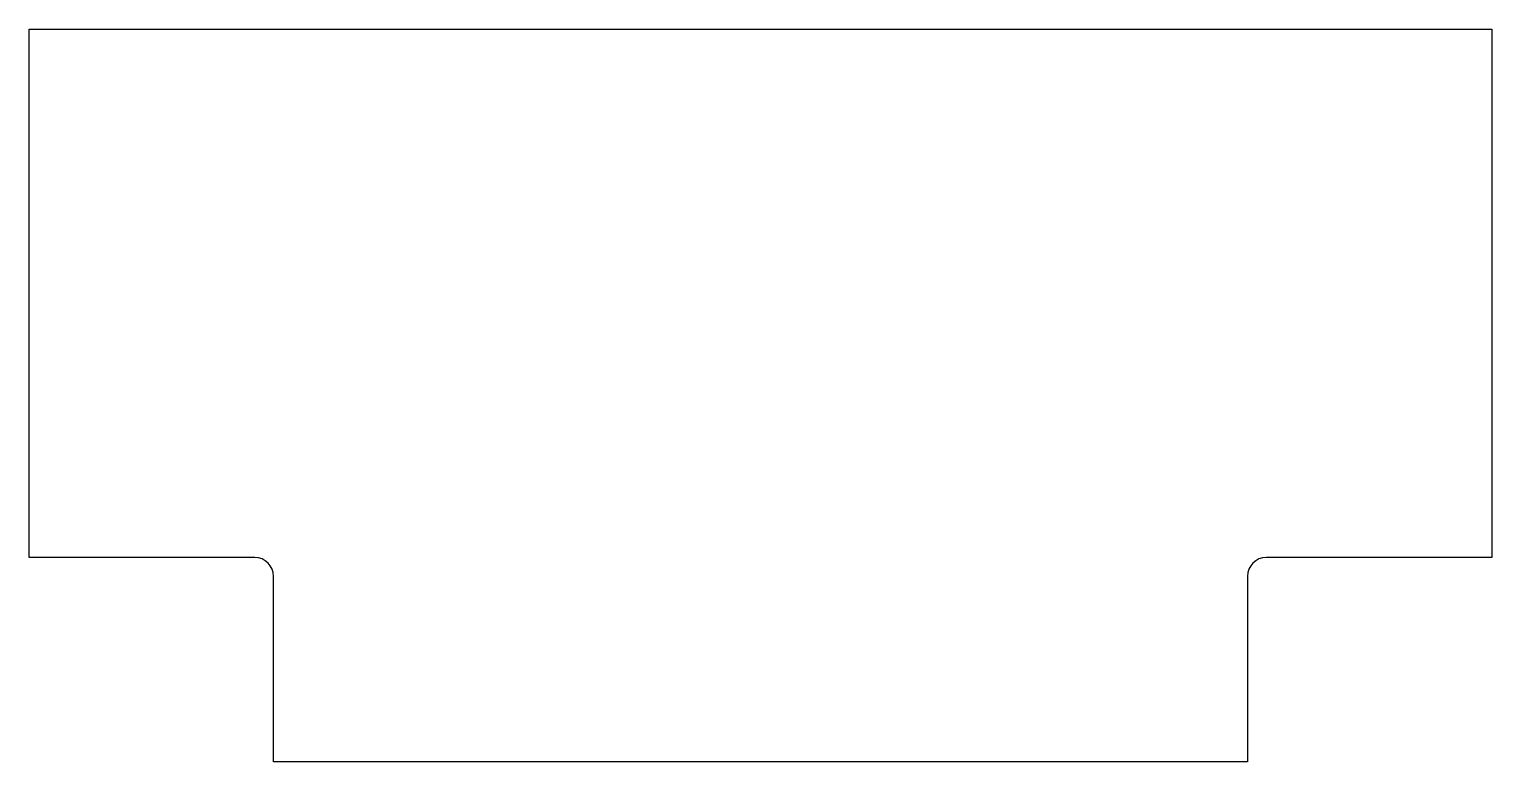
# Model space of a CAD drawing. Extents: x 0 to 84.9, y 0 to 42.5.
import ezdxf

# ---------------------------------------------------------------- set-up
doc = ezdxf.new("R2010")
doc.units = 0
doc.layers.add('Layer_1', color=7, linetype='CONTINUOUS')

msp = doc.modelspace()

# ---------------------------------------------------------------- linework, layer by layer
at = {"layer": 'Layer_1', "color": 7}
msp.add_lwpolyline([(84.851869, 42.503098), (84.851869, 11.853446), (71.772633, 11.853446), (71.551232, 11.830868), (71.345481, 11.766494), (71.159655, 11.664668), (70.998029, 11.529907), (70.864876, 11.366669), (70.764473, 11.179415), (70.701097, 10.972659), (70.679027, 10.750889), (70.679027, 0), (14.172847, 0), (14.172847, 10.750889), (14.150772, 10.972659), (14.087395, 11.179415), (13.986993, 11.366669), (13.85384, 11.529907), (13.692213, 11.664668), (13.506386, 11.766494), (13.300636, 11.830868), (13.079236, 11.853446), (0, 11.853446), (0, 42.503098), (84.851869, 42.503098)], close=True, dxfattribs=at)

doc.saveas('drawing.dxf')
